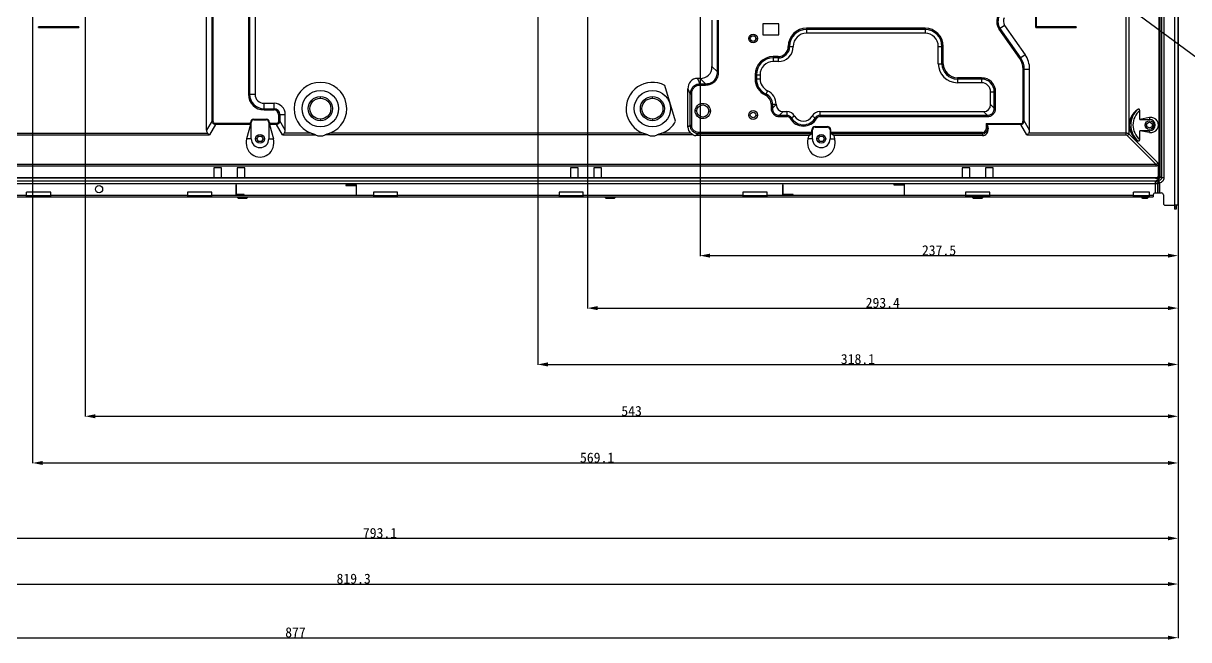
# Model space of a CAD drawing. Header units: millimetres. Extents: x 2012 to 4072, y 216 to 1572.
# Drawn here: x 2801 to 3380, y 216 to 522 of the extents above; entities that cross this region are included whole.
import ezdxf
from ezdxf import colors
from ezdxf.entities.mleader import LeaderData, LeaderLine
from ezdxf.math import Vec2, Vec3

# ---------------------------------------------------------------- set-up
doc = ezdxf.new("R2010")
doc.units = ezdxf.units.MM
doc.header["$LTSCALE"] = 46.255
doc.header["$PDMODE"] = 3
doc.header["$PDSIZE"] = 0.3125
doc.layers.get('0').update_dxf_attribs({"linetype": 'CONTINUOUS'})
doc.layers.get('Defpoints').update_dxf_attribs({"linetype": 'CONTINUOUS'})
doc.styles.get("Standard").update_dxf_attribs({"font": 'simfang.ttf'})
doc.dimstyles.new('DIMSTYLE_1', dxfattribs={"dimtxt": 5, "dimasz": 5, "dimexe": 0.18, "dimexo": 0.0625, "dimgap": 0.09, "dimtad": 1, "dimdec": 1, "dimdsep": 46, "dimtxsty": 'Standard', "dimblk": '_FILLED', "dimcen": 0.09, "dimclrt": 5, "dimadec": 0, "dimazin": 0, "dimtp": 0.5, "dimtm": 0.5, "dimtfac": 1, "dimtdec": 1, "dimtofl": 0, "dimtmove": 0, "dimatfit": 3, "dimldrblk": '_FILLED', "dimfxl": 1, "dimtolj": 1, "dimarcsym": 0})

# ---------------------------------------------------------------- blocks, each defined once
blk = doc.blocks.new('_FILLED')
at = {"color": 0, "linetype": 'ByBlock'}
blk.add_solid([(0, 0), (-1, 0.2), (-1, -0.2)], dxfattribs=at)
blk = doc.blocks.new('*D165')
at = {"color": 0, "lineweight": -2, "transparency": 16777216}
for p, q in [((3137.23, 527.34), (3137.23, 406.5)), ((3374.74, 527.34), (3374.74, 406.5)), ((3142.23, 406.68), (3369.74, 406.68))]:
    blk.add_line(p, q, dxfattribs=at)
at = {"layer": 'Defpoints', "color": 0, "transparency": 16777216}
for p in [(3137.23, 527.4), (3374.74, 527.4), (3374.74, 406.68)]:
    blk.add_point(p, dxfattribs=at)
at = {"color": 0, "lineweight": -2, "transparency": 16777216, "xscale": 5, "yscale": 5, "zscale": 5, "rotation": 180}
blk.add_blockref('_FILLED', (3137.23, 406.68), dxfattribs=at)
at = {"color": 0, "lineweight": -2, "transparency": 16777216, "xscale": 5, "yscale": 5, "zscale": 5}
blk.add_blockref('_FILLED', (3374.74, 406.68), dxfattribs=at)
at = {"color": 5, "transparency": 16777216, "insert": (3255.99, 409.31), "char_height": 5, "attachment_point": 5}
blk.add_mtext('\\A1;237.5', dxfattribs=at)
blk = doc.blocks.new('*D166')
at = {"color": 0, "lineweight": -2, "transparency": 16777216}
for p, q in [((3081.33, 527.34), (3081.33, 380.42)), ((3374.74, 527.27), (3374.74, 380.42)), ((3086.33, 380.6), (3369.74, 380.6))]:
    blk.add_line(p, q, dxfattribs=at)
at = {"layer": 'Defpoints', "color": 0, "transparency": 16777216}
for p in [(3081.33, 527.4), (3374.74, 527.34), (3374.74, 380.6)]:
    blk.add_point(p, dxfattribs=at)
at = {"color": 0, "lineweight": -2, "transparency": 16777216, "xscale": 5, "yscale": 5, "zscale": 5, "rotation": 180}
blk.add_blockref('_FILLED', (3081.33, 380.6), dxfattribs=at)
at = {"color": 0, "lineweight": -2, "transparency": 16777216, "xscale": 5, "yscale": 5, "zscale": 5}
blk.add_blockref('_FILLED', (3374.74, 380.6), dxfattribs=at)
at = {"color": 5, "transparency": 16777216, "insert": (3228.03, 383.23), "char_height": 5, "attachment_point": 5}
blk.add_mtext('\\A1;293.4', dxfattribs=at)
blk = doc.blocks.new('*D167')
at = {"color": 0, "lineweight": -2, "transparency": 16777216}
for p, q in [((3056.61, 527.34), (3056.61, 352.43)), ((3374.74, 527.21), (3374.74, 352.43)), ((3061.61, 352.61), (3369.74, 352.61))]:
    blk.add_line(p, q, dxfattribs=at)
at = {"layer": 'Defpoints', "color": 0, "transparency": 16777216}
for p in [(3056.61, 527.4), (3374.74, 527.27), (3374.74, 352.61)]:
    blk.add_point(p, dxfattribs=at)
at = {"color": 0, "lineweight": -2, "transparency": 16777216, "xscale": 5, "yscale": 5, "zscale": 5, "rotation": 180}
blk.add_blockref('_FILLED', (3056.61, 352.61), dxfattribs=at)
at = {"color": 0, "lineweight": -2, "transparency": 16777216, "xscale": 5, "yscale": 5, "zscale": 5}
blk.add_blockref('_FILLED', (3374.74, 352.61), dxfattribs=at)
at = {"color": 5, "transparency": 16777216, "insert": (3215.68, 355.25), "char_height": 5, "attachment_point": 5}
blk.add_mtext('\\A1;318.1', dxfattribs=at)
blk = doc.blocks.new('*D168')
at = {"color": 0, "lineweight": -2, "transparency": 16777216}
for p, q in [((2831.71, 527.34), (2831.71, 326.65)), ((3374.74, 527.15), (3374.74, 326.65)), ((2836.71, 326.83), (3369.74, 326.83))]:
    blk.add_line(p, q, dxfattribs=at)
at = {"layer": 'Defpoints', "color": 0, "transparency": 16777216}
for p in [(2831.71, 527.4), (3374.74, 527.21), (3374.74, 326.83)]:
    blk.add_point(p, dxfattribs=at)
at = {"color": 0, "lineweight": -2, "transparency": 16777216, "xscale": 5, "yscale": 5, "zscale": 5, "rotation": 180}
blk.add_blockref('_FILLED', (2831.71, 326.83), dxfattribs=at)
at = {"color": 0, "lineweight": -2, "transparency": 16777216, "xscale": 5, "yscale": 5, "zscale": 5}
blk.add_blockref('_FILLED', (3374.74, 326.83), dxfattribs=at)
at = {"color": 5, "transparency": 16777216, "insert": (3103.22, 329.45), "char_height": 5, "attachment_point": 5}
blk.add_mtext('\\A1;543', dxfattribs=at)
blk = doc.blocks.new('*D169')
at = {"color": 0, "lineweight": -2, "transparency": 16777216}
for p, q in [((2805.62, 527.34), (2805.62, 303.45)), ((3374.74, 527.27), (3374.74, 303.45)), ((2810.62, 303.63), (3369.74, 303.63))]:
    blk.add_line(p, q, dxfattribs=at)
at = {"layer": 'Defpoints', "color": 0, "transparency": 16777216}
for p in [(2805.62, 527.4), (3374.74, 527.34), (3374.74, 303.63)]:
    blk.add_point(p, dxfattribs=at)
at = {"color": 0, "lineweight": -2, "transparency": 16777216, "xscale": 5, "yscale": 5, "zscale": 5, "rotation": 180}
blk.add_blockref('_FILLED', (2805.62, 303.63), dxfattribs=at)
at = {"color": 0, "lineweight": -2, "transparency": 16777216, "xscale": 5, "yscale": 5, "zscale": 5}
blk.add_blockref('_FILLED', (3374.74, 303.63), dxfattribs=at)
at = {"color": 5, "transparency": 16777216, "insert": (3086.09, 306.27), "char_height": 5, "attachment_point": 5}
blk.add_mtext('\\A1;569.1', dxfattribs=at)
blk = doc.blocks.new('*D170')
at = {"color": 0, "lineweight": -2, "transparency": 16777216}
for p, q in [((2581.66, 527.34), (2581.66, 266)), ((3374.74, 527.34), (3374.74, 266)), ((2586.66, 266.18), (3369.74, 266.18))]:
    blk.add_line(p, q, dxfattribs=at)
at = {"layer": 'Defpoints', "color": 0, "transparency": 16777216}
for p in [(2581.66, 527.4), (3374.74, 527.4), (3374.74, 266.18)]:
    blk.add_point(p, dxfattribs=at)
at = {"color": 0, "lineweight": -2, "transparency": 16777216, "xscale": 5, "yscale": 5, "zscale": 5, "rotation": 180}
blk.add_blockref('_FILLED', (2581.66, 266.18), dxfattribs=at)
at = {"color": 0, "lineweight": -2, "transparency": 16777216, "xscale": 5, "yscale": 5, "zscale": 5}
blk.add_blockref('_FILLED', (3374.74, 266.18), dxfattribs=at)
at = {"color": 5, "transparency": 16777216, "insert": (2978.2, 268.81), "char_height": 5, "attachment_point": 5}
blk.add_mtext('\\A1;793.1', dxfattribs=at)
blk = doc.blocks.new('*D171')
at = {"color": 0, "lineweight": -2, "transparency": 16777216}
for p, q in [((2555.49, 527.34), (2555.49, 243.26)), ((3374.74, 527.34), (3374.74, 243.26)), ((2560.49, 243.44), (3369.74, 243.44))]:
    blk.add_line(p, q, dxfattribs=at)
at = {"layer": 'Defpoints', "color": 0, "transparency": 16777216}
for p in [(2555.49, 527.4), (3374.74, 527.4), (3374.74, 243.44)]:
    blk.add_point(p, dxfattribs=at)
at = {"color": 0, "lineweight": -2, "transparency": 16777216, "xscale": 5, "yscale": 5, "zscale": 5, "rotation": 180}
blk.add_blockref('_FILLED', (2555.49, 243.44), dxfattribs=at)
at = {"color": 0, "lineweight": -2, "transparency": 16777216, "xscale": 5, "yscale": 5, "zscale": 5}
blk.add_blockref('_FILLED', (3374.74, 243.44), dxfattribs=at)
at = {"color": 5, "transparency": 16777216, "insert": (2965.12, 246.08), "char_height": 5, "attachment_point": 5}
blk.add_mtext('\\A1;819.3', dxfattribs=at)
blk = doc.blocks.new('*D172')
at = {"color": 0, "lineweight": -2, "transparency": 16777216}
for p, q in [((2497.69, 527.34), (2497.69, 216.6)), ((3374.74, 532.34), (3374.74, 216.6)), ((2502.69, 216.78), (3369.74, 216.78))]:
    blk.add_line(p, q, dxfattribs=at)
at = {"layer": 'Defpoints', "color": 0, "transparency": 16777216}
for p in [(2497.69, 527.4), (3374.74, 532.4), (3374.74, 216.78)]:
    blk.add_point(p, dxfattribs=at)
at = {"color": 0, "lineweight": -2, "transparency": 16777216, "xscale": 5, "yscale": 5, "zscale": 5, "rotation": 180}
blk.add_blockref('_FILLED', (2497.69, 216.78), dxfattribs=at)
at = {"color": 0, "lineweight": -2, "transparency": 16777216, "xscale": 5, "yscale": 5, "zscale": 5}
blk.add_blockref('_FILLED', (3374.74, 216.78), dxfattribs=at)
at = {"color": 5, "transparency": 16777216, "insert": (2936.22, 219.4), "char_height": 5, "attachment_point": 5}
blk.add_mtext('\\A1;877', dxfattribs=at)

msp = doc.modelspace()

# ---------------------------------------------------------------- linework, layer by layer
at = {"color": 7, "linetype": 'Continuous'}
for p, q in [((3366.48, 1055.64), (3366.48, 445.33)), ((3367.76, 1055.64), (3367.76, 445.33)), ((3365.31, 446.11), (3365.31, 1053)), ((3365.93, 446), (3365.93, 1053)), ((3348.8, 1025.93), (3348.8, 466.68)), ((3350.35, 1025.93), (3350.35, 467.24)), ((3373.04, 1019.04), (3373.04, 429.74)), ((3374.74, 431.74), (3374.74, 1019.04)), ((2912.84, 568.63), (2912.84, 486.87)), ((2913.44, 568.63), (2913.44, 486.87)), ((2892.05, 469.04), (2892.05, 562.38)), ((2894.74, 473.69), (2894.74, 565.07)), ((2895.34, 473.69), (2895.34, 565.07)), ((2916.13, 564.73), (2916.13, 486.87)), ((3143.17, 523.7), (3143.17, 500.68)), ((3145.85, 497.99), (3145.85, 523.7)), ((3146.46, 497.99), (3146.46, 523.7)), ((3176.34, 521.95), (3168.48, 521.95)), ((3168.48, 521.95), (3168.48, 516.45)), ((3176.34, 516.45), (3176.34, 521.95)), ((3304.09, 520.1), (3304.09, 525.4)), ((3304.39, 520.4), (3304.39, 525.4)), ((2808.59, 520.4), (2828.59, 520.4)), ((2808.59, 520.1), (2808.59, 520.4)), ((2828.59, 520.4), (2808.59, 520.4)), ((2808.59, 520.4), (2808.59, 520.1)), ((2828.59, 520.1), (2808.59, 520.1)), ((2808.59, 520.1), (2828.59, 520.1)), ((2828.59, 520.4), (2828.59, 520.1)), ((2828.59, 520.1), (2828.59, 520.4)), ((3168.48, 516.45), (3176.34, 516.45)), ((3249.09, 519.72), (3190.09, 519.72)), ((3190.09, 519.72), (3190.09, 517.24)), ((3249.09, 519.07), (3190.09, 519.07)), ((3249.09, 517.24), (3190.09, 517.24)), ((3249.09, 519.72), (3249.09, 517.24)), ((3288.59, 521.1), (3285.89, 519.21)), ((3296.07, 504.69), (3285.89, 519.21)), ((3296.57, 505.03), (3286.39, 519.56)), ((3288.59, 521.1), (3298.77, 506.57)), ((3304.09, 520.4), (3324.09, 520.4)), ((3304.09, 520.1), (3304.09, 520.4)), ((3324.09, 520.1), (3304.09, 520.1)), ((3304.09, 520.1), (3324.09, 520.1)), ((3324.09, 520.4), (3304.39, 520.4)), ((3324.09, 520.4), (3324.09, 520.1)), ((3324.09, 520.1), (3324.09, 520.4)), ((3162.22, 514.59), (3161.42, 514.59)), ((3164.97, 514.59), (3165.77, 514.59)), ((3181.08, 510.7), (3183.55, 510.7)), ((3181.08, 510.7), (3181.08, 510.59)), ((3181.08, 510.59), (3183.55, 510.59)), ((3181.73, 510.7), (3181.73, 510.59)), ((3183.55, 510.7), (3183.55, 510.59)), ((3255.63, 510.7), (3258.11, 510.7)), ((3255.63, 502.1), (3255.63, 510.7)), ((3257.46, 502.1), (3257.46, 510.7)), ((3258.11, 502.1), (3258.11, 510.7)), ((3176.09, 505.6), (3173.59, 505.6)), ((3173.59, 505.6), (3173.59, 503.13)), ((3176.09, 504.96), (3173.59, 504.96)), ((3176.09, 505.6), (3176.09, 503.13)), ((3298.77, 506.57), (3296.07, 504.69)), ((3145.85, 497.99), (3143.17, 500.68)), ((3176.09, 503.13), (3173.59, 503.13)), ((3255.63, 502.1), (3258.11, 502.1)), ((3297.72, 499.44), (3301.02, 499.44)), ((3297.72, 473.69), (3297.72, 499.44)), ((3298.33, 473.69), (3298.33, 499.44)), ((3301.02, 469.04), (3301.02, 499.44)), ((3137.28, 494.79), (3135.89, 494.79)), ((3135.89, 494.79), (3137.14, 492.1)), ((3139.96, 492.1), (3137.28, 494.79)), ((3146.46, 497.99), (3145.85, 497.99)), ((3164.58, 496.59), (3167.05, 496.59)), ((3164.58, 496.59), (3164.58, 494.59)), ((3164.58, 494.59), (3167.05, 494.59)), ((3165.23, 496.59), (3165.23, 494.59)), ((3167.05, 496.59), (3167.05, 494.59)), ((3277.09, 495.11), (3265.09, 495.11)), ((3265.09, 495.11), (3265.09, 492.64)), ((3277.09, 494.47), (3265.09, 494.47)), ((3277.09, 492.64), (3265.09, 492.64)), ((3277.09, 495.11), (3277.09, 492.64)), ((2912.84, 486.87), (2916.13, 486.87)), ((3125.11, 473.55), (3119.7, 491.32)), ((3131.2, 489.56), (3132.41, 486.97)), ((3131.2, 470.56), (3131.2, 489.56)), ((3133.08, 486.97), (3132.41, 486.97)), ((3132.41, 471.35), (3132.41, 486.97)), ((3133.08, 471.35), (3133.08, 486.97)), ((3137.14, 492.1), (3139.96, 492.1)), ((3137.14, 491.5), (3137.14, 492.1)), ((3137.14, 491.5), (3139.96, 491.5)), ((3139.96, 491.5), (3139.96, 492.1)), ((3170.79, 488.68), (3169.73, 486.44)), ((3281.63, 488.1), (3284.11, 488.1)), ((3281.63, 481.79), (3281.63, 488.1)), ((3283.46, 479.96), (3283.46, 488.1)), ((3284.11, 479.96), (3284.11, 488.1)), ((2920.59, 482.41), (2925.59, 482.41)), ((2920.59, 479.12), (2920.59, 482.41)), ((2925.59, 479.12), (2925.59, 482.41)), ((2948.59, 484.95), (2948.59, 485.75)), ((3113.59, 484.95), (3113.59, 485.75)), ((3172.58, 481.94), (3175.05, 481.94)), ((3172.58, 481.94), (3172.58, 479.96)), ((3173.23, 481.94), (3173.23, 479.96)), ((3173.23, 479.96), (3175.05, 481.79)), ((3175.05, 481.94), (3175.05, 481.79)), ((3281.63, 481.79), (3283.46, 479.96)), ((2920.59, 479.73), (2925.59, 479.73)), ((2920.59, 479.12), (2925.59, 479.12)), ((2927.84, 476.87), (2931.13, 476.87)), ((2927.84, 476.87), (2927.84, 473.69)), ((2928.44, 476.87), (2928.44, 473.69)), ((2931.13, 469.04), (2931.13, 476.87)), ((3135.59, 478.59), (3134.79, 478.59)), ((3141.59, 478.59), (3142.39, 478.59)), ((3162.22, 476.59), (3161.42, 476.59)), ((3164.97, 476.59), (3165.77, 476.59)), ((3172.58, 479.96), (3173.23, 479.96)), ((3176.75, 476.44), (3178.58, 478.26)), ((3176.75, 476.44), (3180.39, 476.44)), ((3176.75, 475.79), (3176.75, 476.44)), ((3176.75, 475.79), (3180.39, 475.79)), ((3178.58, 478.26), (3180.39, 478.26)), ((3180.39, 478.26), (3180.39, 475.79)), ((3184.24, 476.05), (3182.1, 474.8)), ((3192.95, 476.05), (3195.08, 474.8)), ((3196.8, 478.26), (3278.1, 478.26)), ((3196.8, 478.26), (3196.8, 475.79)), ((3196.8, 476.44), (3279.93, 476.44)), ((3196.8, 475.79), (3279.93, 475.79)), ((3278.1, 478.26), (3279.93, 476.44)), ((3279.93, 475.79), (3279.93, 476.44)), ((3284.11, 479.96), (3283.46, 479.96)), ((3355.71, 474.43), (3355.71, 478.74)), ((3360.59, 475.29), (3355.71, 474.43)), ((3360.59, 475.29), (3360.59, 474.43)), ((2894.74, 473.69), (2892.05, 469.04)), ((2896.46, 471.83), (2893.49, 466.68)), ((2895.34, 473.69), (2894.74, 473.69)), ((2913.91, 472.32), (2896.46, 472.32)), ((2896.46, 472.32), (2896.46, 471.83)), ((2913.85, 471.83), (2896.46, 471.83)), ((2913.85, 471.83), (2911.96, 464.75)), ((2914.2, 472.87), (2913.91, 472.87)), ((2913.91, 472.32), (2913.91, 472.87)), ((2914.2, 464.75), (2914.2, 472.87)), ((2915.59, 474.55), (2921.59, 474.55)), ((2915.59, 474.26), (2915.59, 474.55)), ((2915.59, 474.26), (2921.59, 474.26)), ((2921.59, 474.26), (2921.59, 474.55)), ((2922.98, 472.87), (2923.27, 472.87)), ((2922.98, 472.87), (2922.98, 464.75)), ((2923.27, 472.87), (2923.27, 472.32)), ((2926.72, 472.32), (2923.27, 472.32)), ((2926.72, 471.83), (2923.33, 471.83)), ((2923.33, 471.83), (2925.22, 464.75)), ((2926.72, 472.32), (2926.72, 471.83)), ((2929.69, 466.68), (2926.72, 471.83)), ((2927.84, 473.69), (2928.44, 473.69)), ((2931.13, 469.04), (2928.44, 473.69)), ((2948.59, 474.55), (2948.59, 473.75)), ((3113.59, 474.55), (3113.59, 473.75)), ((3132.41, 471.35), (3131.2, 470.56)), ((3133.08, 471.35), (3132.41, 471.35)), ((3193.1, 469.2), (3192.81, 469.2)), ((3192.81, 467.96), (3192.81, 469.2)), ((3193.1, 464.75), (3193.1, 469.2)), ((3194.49, 470.88), (3200.49, 470.88)), ((3194.49, 470.59), (3194.49, 470.88)), ((3194.49, 470.59), (3200.49, 470.59)), ((3200.49, 470.59), (3200.49, 470.88)), ((3201.88, 469.2), (3202.17, 469.2)), ((3201.88, 469.2), (3201.88, 464.75)), ((3202.17, 467.96), (3202.17, 469.2)), ((3279.33, 472.32), (3296.61, 472.32)), ((3279.33, 472.32), (3279.83, 471.83)), ((3279.33, 472.32), (3279.33, 469.7)), ((3279.33, 469.7), (3280.33, 469.7)), ((3296.61, 471.83), (3279.83, 471.83)), ((3280.02, 471.45), (3280.33, 469.7)), ((3280.02, 471.45), (3280.02, 469.7)), ((3296.61, 471.83), (3296.61, 472.32)), ((3299.58, 466.68), (3296.61, 471.83)), ((3298.33, 473.69), (3297.72, 473.69)), ((3301.02, 469.04), (3298.33, 473.69)), ((3355.71, 474.43), (3360.59, 474.43)), ((3359.22, 471.6), (3358.42, 471.6)), ((3361.97, 471.6), (3362.77, 471.6)), ((2743.69, 466.68), (2893.49, 466.68)), ((2744.63, 467.53), (2892.55, 467.53)), ((2914.2, 464.75), (2911.96, 464.75)), ((2917.22, 464.75), (2916.42, 464.75)), ((2919.97, 464.75), (2920.77, 464.75)), ((2922.98, 464.75), (2925.22, 464.75)), ((2929.69, 466.68), (2946.22, 466.68)), ((2943.93, 467.53), (2930.63, 467.53)), ((3111.22, 466.68), (2950.96, 466.68)), ((3108.93, 467.53), (2953.25, 467.53)), ((3133.8, 466.68), (3115.96, 466.68)), ((3132.56, 467.53), (3118.25, 467.53)), ((3136.54, 467.27), (3135.18, 466.37)), ((3191.29, 466.37), (3135.18, 466.37)), ((3192.81, 467.96), (3136.54, 467.96)), ((3136.54, 467.96), (3136.54, 467.27)), ((3192.65, 467.27), (3136.54, 467.27)), ((3191.29, 466.37), (3190.86, 464.75)), ((3193.1, 464.75), (3190.86, 464.75)), ((3191.29, 466.37), (3192.65, 467.27)), ((3196.12, 464.75), (3195.32, 464.75)), ((3198.87, 464.75), (3199.67, 464.75)), ((3201.88, 464.75), (3204.12, 464.75)), ((3277.59, 467.96), (3202.17, 467.96)), ((3277.59, 467.27), (3202.33, 467.27)), ((3203.69, 466.37), (3202.33, 467.27)), ((3277.59, 466.37), (3203.69, 466.37)), ((3203.69, 466.37), (3204.12, 464.75)), ((3277.59, 467.96), (3277.59, 466.37)), ((3299.58, 466.68), (3348.8, 466.68)), ((3348.8, 467.53), (3300.52, 467.53)), ((3363.68, 452.21), (3349.51, 466.39)), ((3364.53, 453.06), (3350.35, 467.24)), ((3360.59, 468.77), (3355.71, 468.77)), ((3360.59, 467.91), (3355.71, 468.77)), ((3355.71, 464.46), (3355.71, 468.77)), ((3360.59, 467.91), (3360.59, 468.77)), ((2273.5, 452.21), (3363.68, 452.21)), ((3363.68, 452.21), (3363.68, 451.29)), ((2273.5, 451.29), (3363.68, 451.29)), ((2899.51, 450.4), (2895.71, 450.4)), ((2895.71, 450.4), (2895.71, 445.6)), ((2899.51, 445.6), (2899.51, 450.4)), ((2911.11, 450.4), (2907.31, 450.4)), ((2907.31, 450.4), (2907.31, 445.6)), ((2911.11, 445.6), (2911.11, 450.4)), ((3076.65, 450.4), (3072.85, 450.4)), ((3072.85, 450.4), (3072.85, 445.6)), ((3076.65, 445.6), (3076.65, 450.4)), ((3088.25, 450.4), (3084.45, 450.4)), ((3084.45, 450.4), (3084.45, 445.6)), ((3088.25, 445.6), (3088.25, 450.4)), ((3271.29, 450.4), (3267.49, 450.4)), ((3267.49, 450.4), (3267.49, 445.6)), ((3271.29, 445.6), (3271.29, 450.4)), ((3282.89, 450.4), (3279.09, 450.4)), ((3279.09, 450.4), (3279.09, 445.6)), ((3282.89, 445.6), (3282.89, 450.4)), ((3364.83, 451.64), (3364.97, 451.64)), ((3364.83, 451.64), (3364.83, 446.18)), ((3364.83, 446.18), (3364.97, 446.18)), ((3364.97, 451.64), (3364.97, 446.18)), ((3364.97, 446.18), (3365.31, 446.11)), ((3365.93, 446), (3366.48, 445.33)), ((3364.58, 442.44), (2272.6, 442.44)), ((3363.62, 445.31), (2273.56, 445.31)), ((3363.62, 445.12), (2273.56, 445.12)), ((3363.45, 443.71), (2273.73, 443.71)), ((2895.71, 445.6), (2899.51, 445.6)), ((2906.89, 441.8), (2906.59, 441.8)), ((2906.59, 441.8), (2906.59, 436.8)), ((2906.89, 437.1), (2906.89, 441.8)), ((2907.31, 445.6), (2911.11, 445.6)), ((2966.59, 441.8), (2961.29, 441.8)), ((2961.29, 441.8), (2961.29, 441.5)), ((2961.29, 441.5), (2966.29, 441.5)), ((2966.29, 441.5), (2966.29, 436.8)), ((2966.59, 436.8), (2966.59, 441.8)), ((3072.85, 445.6), (3076.65, 445.6)), ((3084.45, 445.6), (3088.25, 445.6)), ((3178.59, 441.8), (3178.29, 441.8)), ((3178.29, 441.8), (3178.29, 436.8)), ((3178.59, 437.1), (3178.59, 441.8)), ((3238.89, 442.1), (3233.59, 442.1)), ((3233.59, 442.1), (3233.59, 441.8)), ((3233.59, 441.8), (3238.59, 441.8)), ((3238.59, 441.8), (3238.59, 436.8)), ((3238.89, 436.8), (3238.89, 442.1)), ((3267.49, 445.6), (3271.29, 445.6)), ((3279.09, 445.6), (3282.89, 445.6)), ((3364.17, 443.98), (3363.45, 443.71)), ((3363.45, 443.71), (3363.45, 437.84)), ((3363.62, 445.31), (3363.62, 445.12)), ((3363.62, 445.12), (3364.47, 444.94)), ((3365.3, 442.7), (3364.58, 442.44)), ((3364.58, 442.44), (3364.58, 437.84)), ((3364.74, 444.82), (3365.31, 444.13)), ((3365.3, 442.7), (3365.3, 437.84)), ((3365.47, 442.87), (3365.39, 444.13)), ((3365.47, 442.87), (3365.47, 437.84)), ((3367.76, 445.33), (3366.48, 445.33)), ((2274.94, 435.84), (3362.44, 435.84)), ((2802.59, 436.64), (2754.59, 436.64)), ((2814.59, 438.29), (2802.59, 438.29)), ((2802.59, 435.84), (2802.59, 438.29)), ((2814.59, 438.29), (2802.59, 438.29)), ((2802.59, 435.84), (2802.59, 438.29)), ((2802.59, 436.64), (2814.59, 436.64)), ((2802.59, 436.64), (2814.59, 436.64)), ((2804.09, 436.64), (2804.09, 435.84)), ((2804.09, 436.64), (2804.09, 435.84)), ((2804.89, 436.64), (2804.89, 435.84)), ((2804.89, 436.64), (2804.89, 435.84)), ((2812.29, 436.64), (2812.29, 435.84)), ((2812.29, 436.64), (2812.29, 435.84)), ((2813.09, 436.64), (2813.09, 435.84)), ((2813.09, 436.64), (2813.09, 435.84)), ((2814.59, 435.84), (2814.59, 438.29)), ((2814.59, 435.84), (2814.59, 438.29)), ((2882.59, 436.64), (2814.59, 436.64)), ((2894.59, 438.29), (2882.59, 438.29)), ((2882.59, 438.29), (2882.59, 435.84)), ((2894.59, 438.29), (2882.59, 438.29)), ((2882.59, 438.29), (2882.59, 435.84)), ((2882.59, 436.64), (2894.59, 436.64)), ((2882.59, 436.64), (2894.59, 436.64)), ((2884.09, 436.64), (2884.09, 435.84)), ((2884.09, 436.64), (2884.09, 435.84)), ((2884.89, 436.64), (2884.89, 435.84)), ((2884.89, 436.64), (2884.89, 435.84)), ((2892.29, 436.64), (2892.29, 435.84)), ((2892.29, 436.64), (2892.29, 435.84)), ((2893.09, 436.64), (2893.09, 435.84)), ((2893.09, 436.64), (2893.09, 435.84)), ((2894.59, 435.84), (2894.59, 438.29)), ((2894.59, 435.84), (2894.59, 438.29)), ((2974.9, 436.64), (2894.59, 436.64)), ((2906.59, 436.8), (2910.8, 436.8)), ((2910.8, 437.1), (2906.89, 437.1)), ((2907.88, 435.04), (2907.08, 435.84)), ((2911.94, 435.04), (2907.88, 435.04)), ((2908.41, 435.04), (2908.41, 435.84)), ((2910.8, 436.8), (2910.8, 437.1)), ((2911.41, 435.04), (2911.41, 435.84)), ((2911.94, 435.04), (2912.74, 435.84)), ((2966.29, 436.8), (2966.59, 436.8)), ((2986.9, 438.29), (2974.9, 438.29)), ((2974.9, 438.29), (2974.9, 435.84)), ((2986.9, 438.29), (2974.9, 438.29)), ((2974.9, 438.29), (2974.9, 435.84)), ((2974.9, 436.64), (2986.9, 436.64)), ((2974.9, 436.64), (2986.9, 436.64)), ((2976.4, 436.64), (2976.4, 435.84)), ((2976.4, 436.64), (2976.4, 435.84)), ((2977.2, 436.64), (2977.2, 435.84)), ((2977.2, 436.64), (2977.2, 435.84)), ((2984.6, 436.64), (2984.6, 435.84)), ((2984.6, 436.64), (2984.6, 435.84)), ((2985.4, 436.64), (2985.4, 435.84)), ((2985.4, 436.64), (2985.4, 435.84)), ((2986.9, 435.84), (2986.9, 438.29)), ((2986.9, 435.84), (2986.9, 438.29)), ((3067.22, 436.64), (2986.9, 436.64)), ((3079.22, 438.29), (3067.22, 438.29)), ((3067.22, 438.29), (3067.22, 435.84)), ((3079.22, 438.29), (3067.22, 438.29)), ((3067.22, 438.29), (3067.22, 435.84)), ((3067.22, 436.64), (3079.22, 436.64)), ((3067.22, 436.64), (3079.22, 436.64)), ((3068.72, 436.64), (3068.72, 435.84)), ((3068.72, 436.64), (3068.72, 435.84)), ((3069.52, 436.64), (3069.52, 435.84)), ((3069.52, 436.64), (3069.52, 435.84)), ((3076.92, 436.64), (3076.92, 435.84)), ((3076.92, 436.64), (3076.92, 435.84)), ((3077.72, 436.64), (3077.72, 435.84)), ((3077.72, 436.64), (3077.72, 435.84)), ((3079.22, 435.84), (3079.22, 438.29)), ((3079.22, 435.84), (3079.22, 438.29)), ((3158.54, 436.64), (3079.22, 436.64)), ((3090.52, 435.04), (3089.72, 435.84)), ((3094.58, 435.04), (3090.52, 435.04)), ((3091.05, 435.04), (3091.05, 435.84)), ((3094.05, 435.04), (3094.05, 435.84)), ((3094.58, 435.04), (3095.38, 435.84)), ((3170.54, 438.29), (3158.54, 438.29)), ((3158.54, 438.29), (3158.54, 435.84)), ((3170.54, 438.29), (3158.54, 438.29)), ((3158.54, 438.29), (3158.54, 435.84)), ((3158.54, 436.64), (3170.54, 436.64)), ((3158.54, 436.64), (3170.54, 436.64)), ((3160.04, 436.64), (3160.04, 435.84)), ((3160.04, 436.64), (3160.04, 435.84)), ((3160.84, 436.64), (3160.84, 435.84)), ((3160.84, 436.64), (3160.84, 435.84)), ((3168.24, 436.64), (3168.24, 435.84)), ((3168.24, 436.64), (3168.24, 435.84)), ((3169.04, 436.64), (3169.04, 435.84)), ((3169.04, 436.64), (3169.04, 435.84)), ((3170.54, 435.84), (3170.54, 438.29)), ((3170.54, 435.84), (3170.54, 438.29)), ((3249.86, 436.64), (3170.54, 436.64)), ((3178.29, 436.8), (3183.59, 436.8)), ((3183.59, 437.1), (3178.59, 437.1)), ((3183.59, 436.8), (3183.59, 437.1)), ((3238.59, 436.8), (3238.89, 436.8)), ((3352.59, 436.64), (3249.86, 436.64)), ((3281.18, 438.29), (3269.18, 438.29)), ((3269.18, 438.29), (3269.18, 435.84)), ((3269.18, 436.64), (3281.18, 436.64)), ((3270.68, 436.64), (3270.68, 435.84)), ((3271.48, 436.64), (3271.48, 435.84)), ((3273.16, 435.04), (3272.36, 435.84)), ((3273.16, 435.04), (3272.36, 435.84)), ((3277.22, 435.04), (3273.16, 435.04)), ((3277.22, 435.04), (3273.16, 435.04)), ((3273.69, 435.04), (3273.69, 435.84)), ((3273.69, 435.04), (3273.69, 435.84)), ((3276.69, 435.04), (3276.69, 435.84)), ((3276.69, 435.04), (3276.69, 435.84)), ((3277.22, 435.04), (3278.02, 435.84)), ((3277.22, 435.04), (3278.02, 435.84)), ((3278.88, 436.64), (3278.88, 435.84)), ((3279.68, 436.64), (3279.68, 435.84)), ((3281.18, 435.84), (3281.18, 438.29)), ((3360.59, 438.29), (3352.59, 438.29)), ((3352.59, 435.84), (3352.59, 438.29)), ((3360.59, 438.29), (3352.59, 438.29)), ((3352.59, 435.84), (3352.59, 438.29)), ((3352.59, 436.64), (3360.59, 436.64)), ((3352.59, 436.64), (3360.59, 436.64)), ((3354.09, 436.64), (3354.09, 435.84)), ((3354.09, 436.64), (3354.09, 435.84)), ((3354.89, 436.64), (3354.89, 435.84)), ((3354.89, 436.64), (3354.89, 435.84)), ((3357.32, 435.04), (3356.52, 435.84)), ((3357.32, 435.04), (3356.52, 435.84)), ((3359.38, 435.04), (3357.32, 435.04)), ((3359.38, 435.04), (3357.32, 435.04)), ((3357.85, 435.04), (3357.85, 435.84)), ((3357.85, 435.04), (3357.85, 435.84)), ((3358.29, 436.64), (3358.29, 435.84)), ((3358.29, 436.64), (3358.29, 435.84)), ((3358.85, 435.04), (3358.85, 435.84)), ((3358.85, 435.04), (3358.85, 435.84)), ((3359.09, 436.64), (3359.09, 435.84)), ((3359.09, 436.64), (3359.09, 435.84)), ((3359.38, 435.04), (3360.18, 435.84)), ((3359.38, 435.04), (3360.18, 435.84)), ((3360.59, 435.84), (3360.59, 438.29)), ((3360.59, 435.84), (3360.59, 438.29)), ((3362.44, 436.64), (3360.59, 436.64)), ((3362.44, 436.84), (3362.44, 435.84)), ((3363.44, 437.84), (3366.44, 437.84)), ((3367.44, 436.84), (3367.44, 432.74)), ((3368.44, 431.74), (3373.04, 431.74)), ((3374.74, 431.74), (3373.04, 431.74)), ((3373.84, 430.74), (3373.04, 430.74)), ((3373.84, 429.74), (3373.04, 429.74)), ((3373.84, 431.74), (3373.84, 429.74))]:
    msp.add_line(p, q, dxfattribs=at)
for centre, radius in [((3163.59, 514.59), 2.17), ((3163.59, 514.59), 1.38), ((2948.59, 479.75), 9.04), ((3113.59, 479.75), 9.04), ((2948.59, 479.75), 6), ((2948.59, 479.75), 5.2), ((3113.59, 479.75), 6), ((3113.59, 479.75), 5.2), ((3138.59, 478.59), 3.8), ((3138.59, 478.59), 3), ((3163.59, 476.59), 2.17), ((3163.59, 476.59), 1.38), ((3360.59, 471.6), 2.17), ((3360.59, 471.6), 1.38), ((2918.59, 464.75), 2.17), ((2918.59, 464.75), 1.38), ((3197.49, 464.75), 2.17), ((3197.49, 464.75), 1.38), ((2838.59, 439.74), 1.8)]:
    msp.add_circle(centre, radius, dxfattribs=at)
for centre, radius, start, end in [((3291.52, 523.15), 6.87, 150, 215.02206), ((3291.52, 523.15), 6.26, 150, 215.02206), ((3291.52, 523.15), 3.58, 150, 215.02206), ((3190.09, 510.7), 9.02, 90, 180), ((3190.09, 510.7), 8.37, 90, 180), ((3190.09, 510.7), 6.54, 90, 180), ((3249.09, 510.7), 9.02, 0, 90), ((3249.09, 510.7), 8.37, 0, 90), ((3249.09, 510.7), 6.54, 0, 90), ((3176.09, 510.59), 7.46, 270, 0), ((3176.09, 510.59), 5.63, 270, 0), ((3176.09, 510.59), 4.98, 270, 0), ((3173.59, 496.59), 9.02, 90, 180), ((3173.59, 496.59), 8.37, 90, 180), ((3288.59, 499.44), 9.13, 0, 35.02206), ((3288.59, 499.44), 9.74, 0, 35.02206), ((3288.59, 499.44), 12.42, 0, 35.02206), ((3173.59, 496.59), 6.54, 90, 180), ((3265.09, 502.1), 9.46, 180, 270), ((3265.09, 502.1), 7.63, 180, 270), ((3265.09, 502.1), 6.98, 180, 270), ((2948.59, 479.75), 13.08, 290.88596, 249.11404), ((3113.59, 479.75), 13.08, 62.17035, 249.11404), ((3173.59, 494.59), 9.02, 180, 244.62307), ((3173.59, 494.59), 8.37, 180, 244.62307), ((3173.59, 494.59), 6.54, 180, 244.62307), ((3277.09, 488.1), 7.02, 0, 90), ((3277.09, 488.1), 6.37, 0, 90), ((3277.09, 488.1), 4.54, 0, 90), ((2920.59, 486.87), 7.75, 180, 270), ((2920.59, 486.87), 7.15, 180, 270), ((2920.59, 486.87), 4.46, 180, 270), ((3167.59, 481.94), 4.98, 0, 64.62307), ((3167.59, 481.94), 5.63, 0, 64.62307), ((3167.59, 481.94), 7.46, 0, 64.62307), ((2925.59, 476.87), 5.54, 0, 90), ((2925.59, 476.87), 2.85, 0, 90), ((2925.59, 476.87), 2.25, 0, 90), ((3180.39, 473.8), 4.46, 30.26893, 90), ((3180.39, 473.8), 2.63, 30.26893, 90), ((3180.39, 473.8), 1.98, 30.26893, 90), ((3188.59, 478.59), 6.87, 210.26893, 329.73107), ((3188.59, 478.59), 5.04, 210.26893, 329.73107), ((3196.8, 473.8), 4.46, 90, 149.73107), ((3196.8, 473.8), 2.63, 90, 149.73107), ((3196.8, 473.8), 1.98, 90, 149.73107), ((3361.59, 471.6), 10.33, 131.09004, 228.90996), ((3361.59, 471.6), 9.25, 129.48995, 230.51005), ((2915.59, 472.87), 1.68, 90, 180), ((2915.59, 472.87), 1.39, 90, 180), ((2921.59, 472.87), 1.68, 0, 90), ((2921.59, 472.87), 1.39, 0, 90), ((3113.59, 479.75), 13.08, 290.88596, 331.7054), ((3188.59, 478.59), 7.52, 210.26893, 329.73107), ((3194.49, 469.2), 1.68, 90, 180), ((3194.49, 469.2), 1.39, 90, 180), ((3200.49, 469.2), 1.68, 0, 90), ((3200.49, 469.2), 1.39, 0, 90), ((3277.59, 469.7), 2.43, 270, 0), ((3277.59, 469.7), 1.74, 270, 0), ((3360.59, 471.6), 2.83, 270, 90), ((2918.59, 464.75), 4.39, 180, 0), ((3197.49, 464.75), 4.39, 180, 0), ((3348.8, 465.68), 1, 45.00004, 89.99996), ((3365.28, 448.08), 3.95, 270.4947, 271.61805), ((3363.44, 436.84), 1, 90, 180), ((3366.44, 436.84), 1, 0, 90), ((3368.44, 432.74), 1, 180, 270)]:
    msp.add_arc(centre, radius, start, end, dxfattribs=at)
for centre, major_axis, ratio, start_param, end_param in [((3135.31, 502.64), (6.21, -6.21), 0.774597, -0.659058, 0.659058), ((3136.59, 488.78), (-2.59, 5.59), 0.84361, -0.373175, 1.067847), ((3179.14, 482.35), (3.09, 3.09), 0.870388, 2.425381, 3.857805), ((3277.54, 482.35), (3.09, -3.09), 0.870388, -0.716212, 0.716212), ((3359.93, 471.6), (9.43, 0), 0.984332, 2.145941, 4.137244), ((3361.26, 471.6), (3.81, 0), 0.984332, -1.74805, 1.74805), ((2894.59, 470.14), (1.68, 2.91), 0.654654, 2.293531, 2.929889), ((2913.72, 472.32), (0, 0.7), 0.267949, -2.356194, -1.570796), ((2923.46, 472.32), (0, 0.7), 0.267949, -4.712389, -3.926991), ((2928.59, 470.14), (1.68, -2.91), 0.654654, 0.211703, 0.848062), ((3135.55, 470.76), (3.68, 2.42), 0.952213, 2.581833, 3.39471), ((3277.59, 469.2), (0, 2.83), 0.984332, -3.141593, -1.393543), ((3279.33, 471.33), (0, 0.7), 1, -1.396263, -0.785398), ((3298.48, 470.14), (1.68, -2.91), 0.654654, 0.211703, 0.848062), ((2918.59, 462.83), (0, 7.15), 0.963433, 1.299533, 4.983653), ((2948.59, 474.78), (0, 8.61), 0.816497, -3.486188, -2.796997), ((3113.59, 474.78), (0, 8.61), 0.816497, -3.486188, -2.796997), ((3136.76, 471.55), (3.35, 4.64), 0.687258, -3.026675, -2.681033), ((3197.49, 462.83), (0, 7.15), 0.963433, 1.299533, 4.983653), ((3192.62, 467.96), (0, 0.7), 0.267949, -2.96706, -1.570796), ((3202.36, 467.96), (0, 0.7), 0.267949, -4.712389, -3.316126)]:
    msp.add_ellipse(centre, major_axis=major_axis, ratio=ratio, start_param=start_param, end_param=end_param, dxfattribs=at)
for points, knots in [([(3139.96, 491.5), (3140.39, 491.5), (3141.25, 491.56), (3142.5, 491.89), (3143.66, 492.47), (3144.68, 493.28), (3145.49, 494.29), (3146.06, 495.45), (3146.39, 496.7), (3146.46, 497.56), (3146.46, 497.99)], [0, 0, 0, 0, 0.125048, 0.250059, 0.375036, 0.499988, 0.624943, 0.749924, 0.874942, 1, 1, 1, 1]), ([(3139.96, 492.1), (3140.35, 492.09), (3141.14, 492.14), (3142.29, 492.42), (3143.36, 492.93), (3144.29, 493.66), (3145.03, 494.59), (3145.53, 495.66), (3145.81, 496.81), (3145.86, 497.6), (3145.85, 497.99)], [0, 0, 0, 0, 0.125025, 0.250032, 0.375018, 0.499988, 0.62496, 0.749952, 0.874965, 1, 1, 1, 1]), ([(3132.41, 486.97), (3132.42, 487.62), (3132.58, 488.59), (3133.13, 489.76), (3133.69, 490.55), (3134.41, 491.21), (3135.25, 491.71), (3136.17, 492.02), (3136.81, 492.1), (3137.14, 492.1)], [0, 0, 0, 0, 0.249253, 0.374342, 0.499452, 0.624581, 0.74972, 0.87486, 1, 1, 1, 1]), ([(3133.08, 486.97), (3133.08, 487.54), (3133.21, 488.39), (3133.66, 489.43), (3134.14, 490.13), (3134.75, 490.72), (3135.48, 491.17), (3136.29, 491.44), (3136.86, 491.5), (3137.14, 491.5)], [0, 0, 0, 0, 0.249512, 0.374637, 0.499734, 0.624805, 0.74986, 0.874917, 1, 1, 1, 1]), ([(3172.58, 479.96), (3172.58, 479.42), (3172.77, 478.31), (3173.68, 476.89), (3175.1, 475.98), (3176.21, 475.79), (3176.75, 475.79)], [0, 0, 0, 0, 0.25016, 0.499992, 0.749827, 1, 1, 1, 1]), ([(3173.23, 479.96), (3173.21, 479.5), (3173.32, 478.78), (3173.74, 477.94), (3174.18, 477.39), (3174.73, 476.95), (3175.57, 476.53), (3176.29, 476.43), (3176.75, 476.44)], [0, 0, 0, 0, 0.249395, 0.374687, 0.499991, 0.625298, 0.750592, 1, 1, 1, 1]), ([(3279.93, 475.79), (3280.48, 475.79), (3281.58, 475.98), (3283, 476.89), (3283.91, 478.31), (3284.11, 479.42), (3284.11, 479.96)], [0, 0, 0, 0, 0.25016, 0.499991, 0.749827, 1, 1, 1, 1]), ([(3279.93, 476.44), (3280.39, 476.43), (3281.11, 476.53), (3281.95, 476.95), (3282.5, 477.39), (3282.94, 477.94), (3283.36, 478.78), (3283.47, 479.5), (3283.46, 479.96)], [0, 0, 0, 0, 0.249395, 0.374686, 0.499991, 0.625297, 0.750592, 1, 1, 1, 1]), ([(3355.71, 478.74), (3355.71, 478.81), (3355.7, 478.96), (3355.65, 479.17), (3355.56, 479.35), (3355.42, 479.47), (3355.26, 479.52), (3355.1, 479.52), (3354.94, 479.47), (3354.85, 479.42), (3354.8, 479.39)], [0, 0, 0, 0, 0.151847, 0.299622, 0.436536, 0.557954, 0.668312, 0.775925, 0.885867, 1, 1, 1, 1]), ([(2896.46, 471.83), (2896.23, 471.85), (2895.78, 471.97), (2895.22, 472.4), (2894.86, 473.01), (2894.76, 473.47), (2894.74, 473.69)], [0, 0, 0, 0, 0.250448, 0.501035, 0.750999, 1, 1, 1, 1]), ([(2896.46, 472.32), (2896.3, 472.32), (2896.05, 472.38), (2895.77, 472.56), (2895.55, 472.81), (2895.38, 473.2), (2895.34, 473.53), (2895.34, 473.69)], [0, 0, 0, 0, 0.249008, 0.374322, 0.499681, 0.749508, 1, 1, 1, 1]), ([(2927.84, 473.69), (2927.84, 473.53), (2927.8, 473.2), (2927.63, 472.81), (2927.41, 472.56), (2927.14, 472.38), (2926.88, 472.32), (2926.72, 472.32)], [0, 0, 0, 0, 0.250456, 0.500265, 0.625619, 0.75094, 1, 1, 1, 1]), ([(2928.44, 473.69), (2928.42, 473.47), (2928.32, 473.01), (2927.96, 472.4), (2927.41, 471.97), (2926.95, 471.85), (2926.72, 471.83)], [0, 0, 0, 0, 0.248983, 0.498936, 0.74952, 1, 1, 1, 1]), ([(3136.54, 467.27), (3136.01, 467.27), (3134.93, 467.48), (3133.55, 468.38), (3132.63, 469.74), (3132.41, 470.82), (3132.41, 471.35)], [0, 0, 0, 0, 0.249997, 0.499993, 0.749988, 1, 1, 1, 1]), ([(3136.54, 467.96), (3136.1, 467.96), (3135.19, 468.13), (3134.03, 468.87), (3133.26, 470), (3133.08, 470.91), (3133.08, 471.35)], [0, 0, 0, 0, 0.25013, 0.500109, 0.750015, 1, 1, 1, 1]), ([(3296.61, 472.32), (3296.77, 472.32), (3297.02, 472.38), (3297.3, 472.56), (3297.52, 472.81), (3297.69, 473.2), (3297.72, 473.53), (3297.72, 473.69)], [0, 0, 0, 0, 0.249008, 0.374321, 0.499679, 0.749505, 1, 1, 1, 1]), ([(3296.61, 471.83), (3296.83, 471.85), (3297.29, 471.97), (3297.85, 472.4), (3298.21, 473.01), (3298.31, 473.47), (3298.33, 473.69)], [0, 0, 0, 0, 0.250448, 0.501033, 0.750996, 1, 1, 1, 1]), ([(2892.55, 467.53), (2892.7, 467.37), (2892.99, 467.06), (2893.32, 466.79), (2893.49, 466.68)], [0, 0, 0, 0, 0.517417, 1, 1, 1, 1]), ([(2929.69, 466.68), (2929.86, 466.79), (2930.19, 467.06), (2930.49, 467.37), (2930.63, 467.53)], [0, 0, 0, 0, 0.482583, 1, 1, 1, 1]), ([(2946.22, 466.68), (2946.13, 466.72), (2945.94, 466.79), (2945.56, 466.93), (2945.08, 467.1), (2944.51, 467.31), (2944.12, 467.46), (2943.93, 467.53)], [0, 0, 0, 0, 0.12045, 0.243746, 0.493918, 0.746438, 1, 1, 1, 1]), ([(2953.25, 467.53), (2953.06, 467.46), (2952.68, 467.31), (2952.1, 467.1), (2951.62, 466.93), (2951.24, 466.79), (2951.05, 466.72), (2950.96, 466.68)], [0, 0, 0, 0, 0.253562, 0.506082, 0.756254, 0.87955, 1, 1, 1, 1]), ([(3111.22, 466.68), (3111.13, 466.72), (3110.94, 466.79), (3110.56, 466.93), (3110.08, 467.1), (3109.51, 467.31), (3109.12, 467.46), (3108.93, 467.53)], [0, 0, 0, 0, 0.12045, 0.243746, 0.493918, 0.746438, 1, 1, 1, 1]), ([(3118.25, 467.53), (3118.06, 467.46), (3117.68, 467.31), (3117.1, 467.1), (3116.62, 466.93), (3116.24, 466.79), (3116.05, 466.72), (3115.96, 466.68)], [0, 0, 0, 0, 0.253562, 0.506082, 0.756254, 0.87955, 1, 1, 1, 1]), ([(3133.8, 466.68), (3133.69, 466.73), (3133.25, 466.97), (3132.85, 467.28), (3132.56, 467.53)], [0, 0, 0, 0, 0.240686, 1, 1, 1, 1]), ([(3299.58, 466.68), (3299.75, 466.79), (3300.08, 467.06), (3300.37, 467.37), (3300.52, 467.53)], [0, 0, 0, 0, 0.482583, 1, 1, 1, 1]), ([(3350.35, 467.24), (3350.13, 467.34), (3349.61, 467.48), (3349.08, 467.53), (3348.8, 467.53)], [0, 0, 0, 0, 0.462054, 1, 1, 1, 1]), ([(3354.8, 463.81), (3354.85, 463.78), (3354.94, 463.73), (3355.1, 463.68), (3355.26, 463.68), (3355.42, 463.73), (3355.56, 463.85), (3355.65, 464.03), (3355.7, 464.24), (3355.71, 464.39), (3355.71, 464.46)], [0, 0, 0, 0, 0.114133, 0.224075, 0.331688, 0.442046, 0.563464, 0.700378, 0.848153, 1, 1, 1, 1]), ([(3363.68, 452.21), (3363.74, 452.2), (3363.87, 452.17), (3364.07, 452.15), (3364.27, 452.18), (3364.46, 452.29), (3364.56, 452.47), (3364.59, 452.67), (3364.57, 452.87), (3364.55, 453), (3364.53, 453.06)], [0, 0, 0, 0, 0.123809, 0.248265, 0.373679, 0.499955, 0.626255, 0.751688, 0.876173, 1, 1, 1, 1]), ([(3364.53, 453.06), (3364.65, 452.85), (3364.82, 452.52), (3364.95, 452.03), (3364.97, 451.77), (3364.97, 451.64)], [0, 0, 0, 0, 0.483018, 0.7382, 1, 1, 1, 1]), ([(3364.53, 453.06), (3364.63, 452.84), (3364.8, 452.38), (3364.84, 451.89), (3364.83, 451.64)], [0, 0, 0, 0, 0.488299, 1, 1, 1, 1]), ([(3364.83, 446.18), (3364.83, 446.11), (3364.81, 445.98), (3364.69, 445.72), (3364.42, 445.49), (3364.03, 445.34), (3363.76, 445.31), (3363.62, 445.31)], [0, 0, 0, 0, 0.125171, 0.250367, 0.499432, 0.749528, 1, 1, 1, 1]), ([(3364.97, 446.18), (3364.97, 446.1), (3364.94, 445.94), (3364.82, 445.65), (3364.53, 445.36), (3364.09, 445.16), (3363.78, 445.12), (3363.62, 445.12)], [0, 0, 0, 0, 0.125472, 0.25094, 0.50031, 0.750096, 1, 1, 1, 1]), ([(3363.68, 451.29), (3363.88, 451.29), (3364.29, 451.34), (3364.67, 451.52), (3364.83, 451.64)], [0, 0, 0, 0, 0.500644, 1, 1, 1, 1]), ([(3364.47, 444.94), (3364.57, 444.96), (3364.79, 445.06), (3365.05, 445.33), (3365.24, 445.69), (3365.3, 445.97), (3365.31, 446.11)], [0, 0, 0, 0, 0.213689, 0.456246, 0.723041, 1, 1, 1, 1]), ([(3364.74, 444.82), (3364.89, 444.83), (3365.2, 444.9), (3365.58, 445.16), (3365.85, 445.54), (3365.92, 445.85), (3365.93, 446)], [0, 0, 0, 0, 0.249612, 0.501068, 0.751906, 1, 1, 1, 1]), ([(3365.31, 446.11), (3365.39, 446.1), (3365.52, 446.09), (3365.7, 446.06), (3365.83, 446.03), (3365.9, 446.01), (3365.93, 446)], [0, 0, 0, 0, 0.352986, 0.640638, 0.857284, 1, 1, 1, 1]), ([(3364.58, 442.44), (3364.56, 442.6), (3364.48, 442.91), (3364.23, 443.31), (3363.88, 443.6), (3363.59, 443.69), (3363.45, 443.71)], [0, 0, 0, 0, 0.259645, 0.51768, 0.765746, 1, 1, 1, 1]), ([(3365.31, 444.13), (3365.09, 444.13), (3364.78, 444.11), (3364.4, 444.04), (3364.24, 444), (3364.17, 443.98)], [0, 0, 0, 0, 0.574608, 0.811812, 1, 1, 1, 1]), ([(3365.3, 442.7), (3365.29, 442.86), (3365.21, 443.17), (3364.95, 443.57), (3364.6, 443.86), (3364.32, 443.96), (3364.17, 443.98)], [0, 0, 0, 0, 0.259645, 0.517679, 0.765746, 1, 1, 1, 1]), ([(3364.47, 444.94), (3364.53, 444.92), (3364.61, 444.9), (3364.7, 444.86), (3364.73, 444.83), (3364.74, 444.82)], [0, 0, 0, 0, 0.618541, 0.8385, 1, 1, 1, 1]), ([(3365.45, 442.86), (3365.41, 442.85), (3365.35, 442.81), (3365.31, 442.74), (3365.3, 442.7)], [0, 0, 0, 0, 0.515093, 1, 1, 1, 1]), ([(3365.45, 442.86), (3365.45, 443.01), (3365.44, 443.28), (3365.41, 443.61), (3365.39, 443.83), (3365.36, 443.96), (3365.34, 444.06), (3365.33, 444.11), (3365.31, 444.13)], [0, 0, 0, 0, 0.338674, 0.639174, 0.764248, 0.867714, 0.946848, 1, 1, 1, 1]), ([(3366.48, 445.33), (3366.49, 445.18), (3366.44, 444.88), (3366.22, 444.48), (3365.84, 444.2), (3365.54, 444.14), (3365.39, 444.13)], [0, 0, 0, 0, 0.248198, 0.498716, 0.750047, 1, 1, 1, 1]), ([(3367.76, 445.33), (3367.76, 445.02), (3367.65, 444.4), (3367.15, 443.6), (3366.39, 443.04), (3365.78, 442.89), (3365.47, 442.87)], [0, 0, 0, 0, 0.250067, 0.500039, 0.749983, 1, 1, 1, 1])]:
    msp.add_open_spline(points, degree=3, knots=knots, dxfattribs=at)
for points in [[(3350.35, 467.24), (3350.26, 467.06), (3350.02, 466.73), (3349.69, 466.48), (3349.51, 466.39)], [(3365.47, 442.87), (3365.47, 442.87), (3365.46, 442.86), (3365.45, 442.86)]]:
    msp.add_open_spline(points, degree=3, dxfattribs=at)

# ---------------------------------------------------------------- dimensions: what is measured, and where the dimension line sits
at = {"color": 2}
for base, p1, p2, picture, middle in [((3374.7407, 216.7825), (2497.691, 527.3994), (3374.7407, 532.3994), '*D172', (2936.2159, 219.401)), ((3374.74073, 243.4435), (2555.49072, 527.39942), (3374.74073, 527.39942), '*D171', (2965.11572, 246.07636)), ((3374.74, 266.18), (2581.66, 527.4), (3374.74, 527.4), '*D170', (2978.2, 268.81))]:
    dim = msp.add_linear_dim(base=base, p1=p1, p2=p2, dimstyle='DIMSTYLE_1', dxfattribs=at)
    dim.commit()
    dim.dimension.update_dxf_attribs({"geometry": picture, "text_midpoint": middle})
for base, p1, p2, picture, middle in [((3374.74, 303.63), (2805.62, 527.4), (3374.74, 527.34), '*D169', (3086.09, 303.63)), ((3374.74, 326.83), (2831.71, 527.4), (3374.74, 527.21), '*D168', (3103.22, 326.83)), ((3374.74, 352.61), (3056.61, 527.4), (3374.74, 527.27), '*D167', (3215.68, 352.61)), ((3374.74, 380.6), (3081.33, 527.4), (3374.74, 527.34), '*D166', (3228.03, 380.6)), ((3374.74, 406.68), (3137.23, 527.4), (3374.74, 527.4), '*D165', (3255.99, 406.68))]:
    dim = msp.add_linear_dim(base=base, p1=p1, p2=p2, dimstyle='DIMSTYLE_1', dxfattribs=at)
    dim.commit()
    dim.dimension.update_dxf_attribs({"geometry": picture, "text_midpoint": middle, "dimtype": 160})

# ---------------------------------------------------------------- leaders
at = {"color": 4}
ml = msp.add_multileader_mtext('Standard', dxfattribs=at)
ml.set_content('红色阴影区需粘贴醋酸布', color=4)
ml.set_leader_properties()
ml.build(insert=Vec2(0, 0))
ml.multileader.update_dxf_attribs({"text_right_attachment_type": 6, "dogleg_length": 0.36})
ctx = ml.context
ctx.base_point, ctx.char_height, ctx.plane_origin = Vec3(3471.12, 441.2), 10, Vec3(3292.18, 572.96)
ctx.right_attachment = 6
notes = []
notes.append((ctx, [(0, (1, 1, 0), (3470.76, 441.2), (1, 0), 0.36, [(0, [(3292.18, 572.96)], 0, [])])]))
ctx.mtext.insert, ctx.mtext.flow_direction = Vec3(3473.12, 447.09), 5
for ctx, leaders in notes:
    for number, flags, end, landing, length, lines in leaders:
        leader = LeaderData()
        leader.index, (leader.has_last_leader_line, leader.has_dogleg_vector, leader.attachment_direction) = number, flags
        leader.last_leader_point, leader.dogleg_vector, leader.dogleg_length = Vec3(end), Vec3(landing), length
        for number, points, colour, breaks in lines:
            line = LeaderLine()
            line.index, line.vertices, line.color, line.breaks = number, Vec3.list(points), colors.encode_raw_color(colour), breaks
            leader.lines.append(line)
        ctx.leaders.append(leader)

doc.saveas('drawing.dxf')
